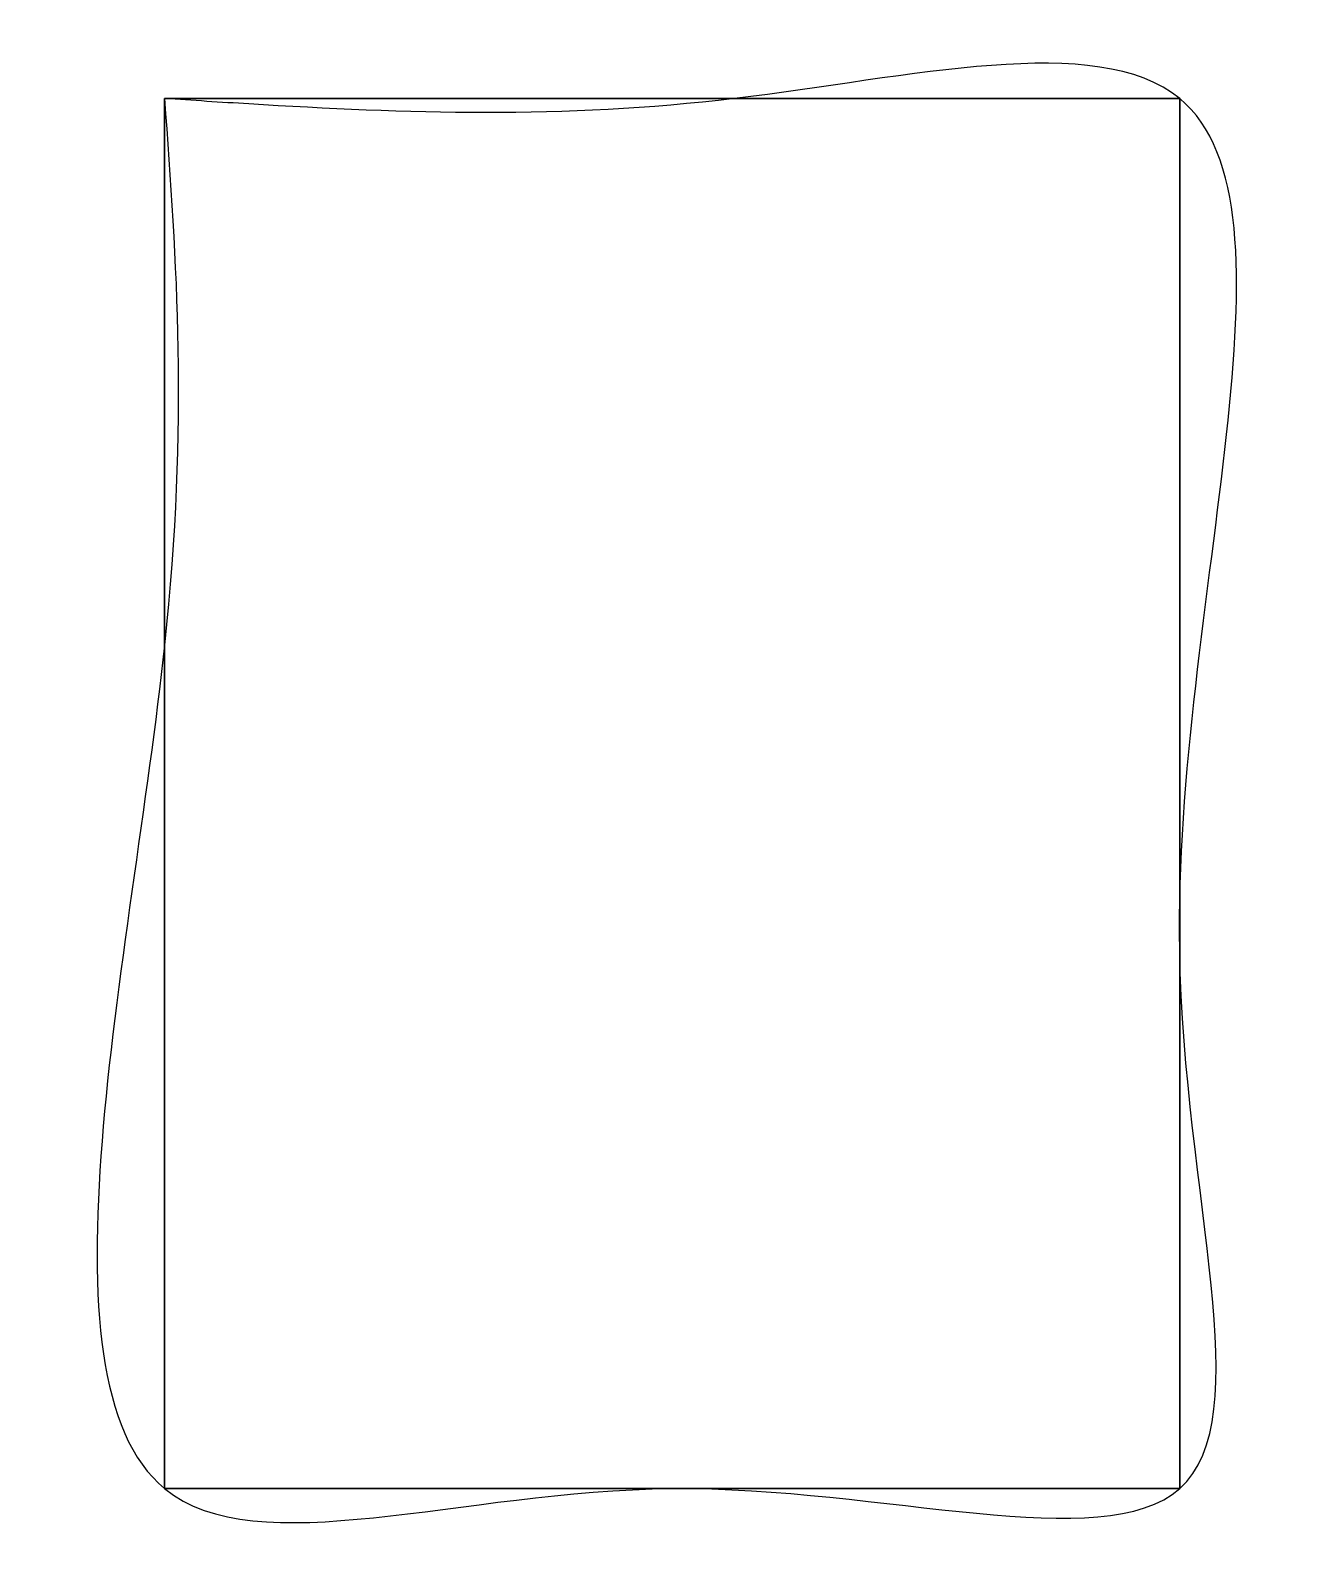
# Model space of a CAD drawing. Header units: millimetres. Extents: x 3 to 167, y 12 to 209.
import ezdxf

# ---------------------------------------------------------------- set-up
doc = ezdxf.new("R2010")
doc.units = ezdxf.units.MM

msp = doc.modelspace()

# ---------------------------------------------------------------- linework, layer by layer
for p, q in [((20, 200, 50), (150, 200, 50)), ((20, 22, 50), (20, 200, 50)), ((20, 200), (20, 22)), ((150, 200), (20, 200)), ((20, 200, 50), (20, 200)), ((20, 200, 50), (150, 200, 50)), ((20, 22, 50), (20, 200, 50)), ((20, 200), (20, 22)), ((150, 200), (20, 200)), ((20, 200, 50), (20, 200)), ((20, 200, 50), (150, 200, 50)), ((20, 22, 50), (20, 200, 50)), ((20, 200), (20, 22)), ((150, 200), (20, 200)), ((20, 200, 50), (20, 200)), ((150, 200, 50), (150, 22, 50)), ((150, 22), (150, 200)), ((150, 200, 50), (150, 200)), ((150, 200, 50), (150, 22, 50)), ((150, 22), (150, 200)), ((150, 200, 50), (150, 200)), ((150, 200, 50), (150, 22, 50)), ((150, 22), (150, 200)), ((150, 200, 50), (150, 200)), ((150, 22, 50), (20, 22, 50)), ((20, 22), (150, 22)), ((20, 22, 50), (20, 22)), ((150, 22, 50), (20, 22, 50)), ((20, 22), (150, 22)), ((20, 22, 50), (20, 22)), ((150, 22, 50), (20, 22, 50)), ((20, 22), (150, 22)), ((20, 22, 50), (20, 22)), ((150, 22, 50), (150, 22)), ((150, 22, 50), (150, 22)), ((150, 22, 50), (150, 22))]:
    msp.add_line(p, q)
for points, knots in [([(150, 200, 50), (139.45, 208.7, 44.41), (91.43, 196.67, -28.12), (50.75, 198.09, 12.21), (30.81, 199.31, 36.52)], [574.839056, 574.839056, 574.839056, 574.839056, 650.661216, 725.582914, 725.582914, 725.582914, 725.582914]), ([(20, 200, 50), (21.52, 179.27, 23.68), (25.14, 129.86, -39.06), (-6.05, -1.42, 103.48), (83.99, 31.2, -44.6), (140.2, 13.3, 47.99), (150, 22, 50)], [0, 0, 0, 0, 86.023253, 205.035857, 287.041954, 369.048052, 369.048052, 369.048052, 369.048052]), ([(150, 22, 50), (160.23, 31.08, 52.09), (136.86, 99.16, -58.88), (166.73, 186.21, 58.86), (150, 200, 50)], [369.048052, 369.048052, 369.048052, 369.048052, 454.64445, 574.839056, 574.839056, 574.839056, 574.839056])]:
    msp.add_open_spline(points, degree=3, knots=knots)
msp.add_open_spline([(30.81, 199.31, 36.52), (27.2, 199.53, 40.92), (23.6, 199.76, 45.46), (20, 200, 50)], degree=3)

doc.saveas('drawing.dxf')
